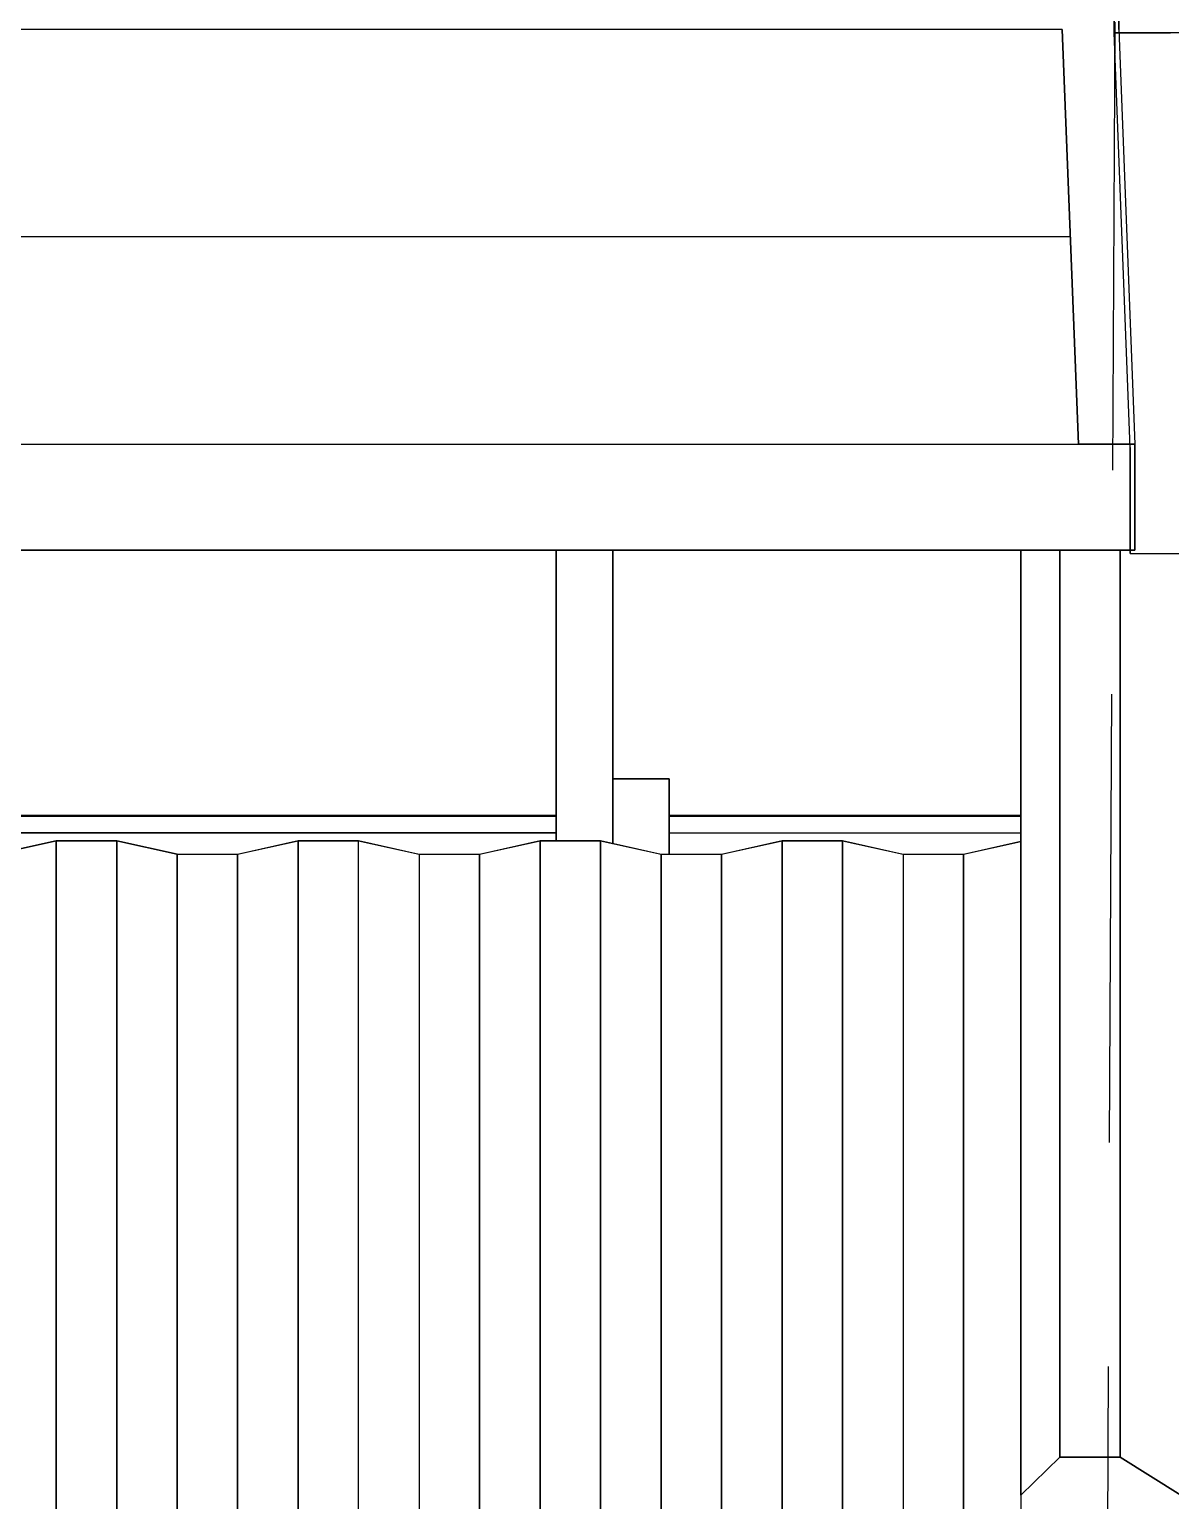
# Model space of a CAD drawing. Header units: millimetres. Extents: x -4997 to -4876, y -8737 to -8661.
# Drawn here: x -4947.693 to -4946.076, y -8702.814 to -8700.73 of the extents above; entities that cross this region are included whole.
import ezdxf

# ---------------------------------------------------------------- set-up
doc = ezdxf.new("R2010")
doc.units = ezdxf.units.MM
doc.header["$LTSCALE"] = 0.1
doc.linetypes.add('HIDDEN', pattern=[9.525, 6.35, -3.175])
for name, color, linetype in [('cobertura nova', 4, 'Continuous'), ('hachuras cobertura', 251, 'Continuous'), ('imagem', 7, 'Continuous'), ('layout cobertura', 251, 'Continuous')]:
    doc.layers.add(name, color=color, linetype=linetype)
picture_1 = doc.add_image_def('image1.jpg', size_in_pixel=(1920, 1080))

msp = doc.modelspace()

# ---------------------------------------------------------------- linework, layer by layer
at = {"layer": 'cobertura nova'}
for p, q in [((-4946.1558, -8700.7346), (-4946.1558, -8700.5846)), ((-4946.1558, -8700.5846), (-4946.1558, -8700.7346)), ((-4946.1492, -8700.58), (-4946.1492, -8700.73)), ((-4946.1492, -8700.73), (-4946.1492, -8700.58)), ((-4946.2292, -8700.73), (-4950.0692, -8700.7299)), ((-4946.2292, -8700.73), (-4946.2062, -8701.3178)), ((-4946.2062, -8701.3178), (-4946.2292, -8700.73)), ((-4946.0758, -8700.7346), (-4946.1558, -8700.7346)), ((-4946.1558, -8700.7346), (-4946.0758, -8700.7346)), ((-4946.1328, -8701.3224), (-4946.1558, -8700.7346)), ((-4946.1558, -8700.7346), (-4946.0758, -8700.7346)), ((-4946.1492, -8700.73), (-4946.1262, -8701.3178)), ((-4942.2358, -8700.7346), (-4946.0758, -8700.7346)), ((-4946.2177, -8701.0239), (-4947.7305, -8701.0239)), ((-4950.0462, -8701.3178), (-4946.2062, -8701.3178)), ((-4946.2062, -8701.3178), (-4946.1262, -8701.3178)), ((-4946.2062, -8701.3178), (-4946.133, -8701.3178)), ((-4946.1262, -8701.3178), (-4946.2062, -8701.3178)), ((-4946.1262, -8701.3178), (-4946.2062, -8701.3178)), ((-4946.1558, -8701.3178), (-4946.1558, -8701.3178)), ((-4946.1262, -8701.3178), (-4946.1262, -8701.4678)), ((-4946.1262, -8701.4678), (-4946.1262, -8701.3178)), ((-4946.1328, -8701.4724), (-4946.1328, -8701.3224)), ((-4946.1328, -8701.3224), (-4946.1328, -8701.4724)), ((-4950.0462, -8701.4678), (-4946.2062, -8701.4678)), ((-4950.0462, -8701.4678), (-4946.2062, -8701.4678)), ((-4946.2062, -8701.4678), (-4950.0462, -8701.4678)), ((-4947.9677, -8701.4678), (-4946.288, -8701.4678)), ((-4946.288, -8701.4678), (-4947.9677, -8701.4678)), ((-4947.1182, -8701.4678), (-4946.9462, -8701.4678)), ((-4946.9462, -8701.8796), (-4946.9462, -8701.4678)), ((-4946.9462, -8701.4678), (-4946.9462, -8701.8436)), ((-4946.9462, -8701.4678), (-4946.9462, -8701.8796)), ((-4946.8662, -8701.4678), (-4946.8662, -8701.8834)), ((-4946.8662, -8701.8834), (-4946.8662, -8701.4678)), ((-4946.288, -8701.4678), (-4946.2881, -8701.5032)), ((-4946.288, -8702.8069), (-4946.288, -8701.4678)), ((-4946.2062, -8701.4678), (-4946.1262, -8701.4678)), ((-4946.1262, -8701.4678), (-4946.2062, -8701.4678)), ((-4946.1328, -8701.4724), (-4946.1328, -8701.4678)), ((-4946.1328, -8701.4678), (-4946.1328, -8701.4724)), ((-4946.1328, -8701.4678), (-4946.1328, -8701.4724)), ((-4946.1328, -8701.4724), (-4946.1328, -8701.4678)), ((-4946.1328, -8701.4724), (-4946.0528, -8701.4724)), ((-4946.2881, -8701.5032), (-4946.2881, -8702.8759)), ((-4946.8662, -8701.8834), (-4946.8662, -8701.7917)), ((-4946.8662, -8701.7917), (-4946.7862, -8701.7917)), ((-4946.7862, -8701.7917), (-4946.8662, -8701.7917)), ((-4946.8662, -8701.8834), (-4946.8662, -8701.7917)), ((-4946.8662, -8701.7917), (-4946.8662, -8701.8834)), ((-4946.7862, -8701.7917), (-4946.8662, -8701.7917)), ((-4946.7862, -8701.7917), (-4946.7862, -8701.8987)), ((-4946.7862, -8701.8987), (-4946.7862, -8701.7917)), ((-4946.7862, -8701.8987), (-4946.7862, -8701.7917)), ((-4947.9481, -8701.8436), (-4946.9462, -8701.8436)), ((-4946.9462, -8701.8436), (-4947.9481, -8701.8436)), ((-4947.9479, -8701.8447), (-4946.9462, -8701.8447)), ((-4946.9462, -8701.8447), (-4947.9479, -8701.8447)), ((-4946.7862, -8701.8436), (-4946.2881, -8701.8436)), ((-4946.2881, -8701.8436), (-4946.7862, -8701.8436)), ((-4946.7862, -8701.8447), (-4946.2881, -8701.8447)), ((-4946.2881, -8701.8447), (-4946.7862, -8701.8447)), ((-4946.9462, -8701.8685), (-4947.9451, -8701.8685)), ((-4947.9451, -8701.8685), (-4946.9462, -8701.8685)), ((-4947.7405, -8701.8987), (-4947.6548, -8701.8796)), ((-4947.6548, -8701.8796), (-4947.7405, -8701.8987)), ((-4947.6548, -8701.8796), (-4947.6548, -8701.8796)), ((-4947.6548, -8701.8796), (-4947.569, -8701.8796)), ((-4947.569, -8701.8796), (-4947.6548, -8701.8796)), ((-4947.569, -8701.8796), (-4947.569, -8701.8796)), ((-4947.569, -8701.8796), (-4947.4833, -8701.8987)), ((-4947.4833, -8701.8987), (-4947.569, -8701.8796)), ((-4947.3976, -8701.8987), (-4947.3119, -8701.8796)), ((-4947.3119, -8701.8796), (-4947.3976, -8701.8988)), ((-4947.3119, -8701.8796), (-4947.3119, -8701.8796)), ((-4947.3119, -8701.8796), (-4947.2262, -8701.8796)), ((-4947.2262, -8701.8796), (-4947.3119, -8701.8796)), ((-4947.2262, -8701.8796), (-4947.1405, -8701.8987)), ((-4947.1405, -8701.8988), (-4947.2262, -8701.8796)), ((-4947.0548, -8701.8987), (-4946.969, -8701.8796)), ((-4946.969, -8701.8796), (-4947.0548, -8701.8988)), ((-4946.969, -8701.8796), (-4946.969, -8701.8796)), ((-4946.969, -8701.8796), (-4946.8833, -8701.8796)), ((-4946.8833, -8701.8796), (-4946.969, -8701.8796)), ((-4946.8833, -8701.8796), (-4946.8833, -8701.8796)), ((-4946.8833, -8701.8796), (-4946.7976, -8701.8987)), ((-4946.7976, -8701.8988), (-4946.8833, -8701.8796)), ((-4946.2881, -8701.8686), (-4946.7862, -8701.8685)), ((-4946.7862, -8701.8685), (-4946.2881, -8701.8686)), ((-4946.7119, -8701.8987), (-4946.6262, -8701.8796)), ((-4946.6262, -8701.8796), (-4946.7119, -8701.8988)), ((-4946.6262, -8701.8796), (-4946.6262, -8701.8796)), ((-4946.6262, -8701.8796), (-4946.5405, -8701.8796)), ((-4946.5405, -8701.8796), (-4946.6262, -8701.8796)), ((-4946.5405, -8701.8796), (-4946.5405, -8701.8796)), ((-4946.5405, -8701.8796), (-4946.4548, -8701.8987)), ((-4946.4548, -8701.8988), (-4946.5405, -8701.8796)), ((-4946.369, -8701.8987), (-4946.2881, -8701.8806)), ((-4946.2881, -8701.8807), (-4946.369, -8701.8988)), ((-4947.4833, -8701.8987), (-4947.4833, -8701.8987)), ((-4947.4833, -8701.8987), (-4947.3976, -8701.8987)), ((-4947.3976, -8701.8988), (-4947.4833, -8701.8987)), ((-4947.3976, -8701.8988), (-4947.3976, -8701.8987)), ((-4947.1405, -8701.8987), (-4947.0548, -8701.8987)), ((-4947.0548, -8701.8988), (-4947.1405, -8701.8988)), ((-4947.0548, -8701.8988), (-4947.0548, -8701.8987)), ((-4946.7976, -8701.8988), (-4946.7976, -8701.8987)), ((-4946.7976, -8701.8987), (-4946.7119, -8701.8987)), ((-4946.7119, -8701.8988), (-4946.7976, -8701.8988)), ((-4946.7119, -8701.8988), (-4946.7119, -8701.8987)), ((-4946.4548, -8701.8987), (-4946.369, -8701.8987)), ((-4946.369, -8701.8988), (-4946.4548, -8701.8988)), ((-4946.2327, -8702.7531), (-4946.288, -8702.8069)), ((-4946.288, -8702.8069), (-4946.2327, -8702.7531)), ((-4946.2327, -8702.7531), (-4946.147, -8702.7531)), ((-4946.147, -8702.7531), (-4946.2327, -8702.7531)), ((-4946.147, -8702.7531), (-4946.0613, -8702.8069)), ((-4946.0613, -8702.8069), (-4946.147, -8702.7531)), ((-4946.288, -8702.8069), (-4946.2881, -8702.8759))]:
    msp.add_line(p, q, dxfattribs=at)
at = {"layer": 'hachuras cobertura'}
for p, q in [((-4946.2327, -8701.4678), (-4946.2327, -8702.7531)), ((-4946.2327, -8702.7531), (-4946.2327, -8701.4678)), ((-4946.147, -8702.7531), (-4946.147, -8701.4678)), ((-4946.147, -8701.4678), (-4946.147, -8702.7531)), ((-4947.6548, -8704.321), (-4947.6548, -8701.8796)), ((-4947.6548, -8701.8796), (-4947.6548, -8704.321)), ((-4947.5691, -8705.0451), (-4947.569, -8701.8796)), ((-4947.569, -8701.8796), (-4947.5691, -8705.0451)), ((-4947.312, -8709.4432), (-4947.3119, -8701.8796)), ((-4947.3119, -8701.8796), (-4947.312, -8709.4432)), ((-4947.2262, -8709.4432), (-4947.2262, -8701.8796)), ((-4946.9691, -8709.4432), (-4946.969, -8701.8796)), ((-4946.969, -8701.8796), (-4946.9691, -8709.4432)), ((-4946.8834, -8709.4432), (-4946.8833, -8701.8796)), ((-4946.8833, -8701.8796), (-4946.8834, -8709.4432)), ((-4946.6262, -8709.4432), (-4946.6262, -8701.8796)), ((-4946.6262, -8701.8796), (-4946.6262, -8709.4432)), ((-4946.5405, -8709.4432), (-4946.5405, -8701.8796)), ((-4946.5405, -8701.8796), (-4946.5405, -8709.4432)), ((-4947.4834, -8705.7691), (-4947.4833, -8701.8987)), ((-4947.4833, -8701.8987), (-4947.4834, -8705.7691)), ((-4947.3977, -8706.4931), (-4947.3976, -8701.8988)), ((-4947.3976, -8701.8988), (-4947.3977, -8706.4931)), ((-4947.1405, -8701.8987), (-4947.1405, -8709.4624)), ((-4947.0548, -8709.4624), (-4947.0548, -8701.8988)), ((-4947.0548, -8701.8988), (-4947.0548, -8709.4624)), ((-4946.7977, -8709.4624), (-4946.7976, -8701.8988)), ((-4946.7976, -8701.8988), (-4946.7977, -8709.4624)), ((-4946.712, -8709.4624), (-4946.7119, -8701.8988)), ((-4946.7119, -8701.8988), (-4946.712, -8709.4624)), ((-4946.4548, -8701.8987), (-4946.4548, -8709.4624)), ((-4946.369, -8701.8987), (-4946.3691, -8709.4624)), ((-4946.3691, -8709.4624), (-4946.369, -8701.8987))]:
    msp.add_line(p, q, dxfattribs=at)
at = {"layer": 'layout cobertura', "linetype": 'HIDDEN'}
for p, q in [((-4946.195, -8708.9744), (-4946.1162, -8692.9746)), ((-4878.6346, -8701.024), (-4995.0367, -8701.0236))]:
    msp.add_line(p, q, dxfattribs=at)

# ---------------------------------------------------------------- pictures from other files: only their frames are drawn
at = {"layer": 'imagem'}
image = msp.add_image(picture_1, insert=(-4995.0367, -8736.0525), size_in_units=(116.4021, 65.4762), dxfattribs=at)
image.dxf.flags = 7

doc.saveas('drawing.dxf')
